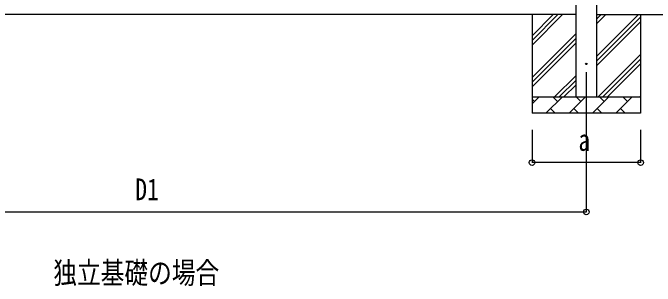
# Model space of a CAD drawing. Units: millimetres, scale not verified. Extents: x -16820 to 16820, y -11880 to 11880.
# Drawn here: x -12872 to -8967, y -6674 to -5013 of the extents above; entities that cross this region are included whole.
import ezdxf
from ezdxf.enums import TextEntityAlignment as Align

# ---------------------------------------------------------------- set-up
doc = ezdxf.new("R2010")
doc.units = ezdxf.units.MM
doc.header["$LTSCALE"] = 50
for name, color, linetype in [('0-2_USER1', 3, 'Continuous'), ('0-4_YKK_12', 2, 'Continuous'), ('0-5_YKK_13', 4, 'Continuous'), ('0-6_YKK_A1', 4, 'Continuous'), ('0-7_YKK_D', 6, 'Continuous')]:
    doc.layers.add(name, color=color, linetype=linetype)
doc.styles.add('ＭＳ ゴシック', font='')
doc.styles.get('ＭＳ ゴシック').set_extended_font_data('MS Gothic')

msp = doc.modelspace()

# ---------------------------------------------------------------- linework, layer by layer
at = {"layer": '0-4_YKK_12'}
msp.add_line((-9385.92, -5373), (-9385.92, -5873), dxfattribs=at)
at = {"layer": '0-5_YKK_13'}
msp.add_circle((-9385.92, -5323), 4.5, dxfattribs=at)
at = {"layer": '0-6_YKK_A1'}
for p, q in [((-9448.42, -5523), (-9448.42, -2723)), ((-9323.42, -2723), (-9323.42, -5523)), ((-9448.42, -5023), (-14596.42, -5023)), ((-9715.92, -5023), (-9715.92, -5623)), ((-9715.92, -5208.05), (-9530.87, -5023)), ((-9715.92, -5179.77), (-9559.15, -5023)), ((-9715.92, -5151.48), (-9587.44, -5023)), ((-9323.42, -5023), (-8553.42, -5023)), ((-9323.42, -5278.1), (-9068.32, -5023)), ((-9323.42, -5080.11), (-9266.31, -5023)), ((-9323.42, -5051.82), (-9294.6, -5023)), ((-9055.92, -5023), (-9055.92, -5623)), ((-9323.42, -5306.38), (-9055.92, -5038.88)), ((-9323.42, -5334.67), (-9055.92, -5067.17)), ((-9715.92, -5406.04), (-9448.42, -5138.54)), ((-9715.92, -5434.32), (-9448.42, -5166.82)), ((-9715.92, -5462.61), (-9448.42, -5195.11)), ((-9313.76, -5523), (-9055.92, -5265.16)), ((-9285.48, -5523), (-9055.92, -5293.44)), ((-9257.19, -5523), (-9055.92, -5321.73)), ((-9578.32, -5523), (-9448.42, -5393.1)), ((-9550.04, -5523), (-9448.42, -5421.38)), ((-9521.75, -5523), (-9448.42, -5449.67)), ((-9715.92, -5523), (-9055.92, -5523)), ((-9715.92, -5565.89), (-9673.03, -5523)), ((-9701.58, -5551.55), (-9715.92, -5537.21)), ((-9631.61, -5623), (-9531.61, -5523)), ((-9560.16, -5551.55), (-9588.71, -5523)), ((-9490.18, -5623), (-9390.18, -5523)), ((-9418.74, -5551.55), (-9447.29, -5523)), ((-9348.76, -5623), (-9248.76, -5523)), ((-9277.32, -5551.55), (-9305.87, -5523)), ((-9207.34, -5623), (-9107.34, -5523)), ((-9135.9, -5551.55), (-9164.45, -5523)), ((-9059.21, -5523), (-9055.92, -5519.72)), ((-9603.05, -5594.45), (-9574.5, -5623)), ((-9461.63, -5594.45), (-9433.08, -5623)), ((-9320.21, -5594.45), (-9291.66, -5623)), ((-9178.79, -5594.45), (-9150.24, -5623)), ((-9055.92, -5623), (-9715.92, -5623))]:
    msp.add_line(p, q, dxfattribs=at)
at = {"layer": '0-7_YKK_D'}
for p, q in [((-9715.92, -5723), (-9715.92, -5924)), ((-9385.92, -5723), (-9385.92, -6224)), ((-9055.92, -5723), (-9055.92, -5924)), ((-9055.92, -5923), (-9715.92, -5923)), ((-14658.92, -6223), (-9385.92, -6223))]:
    msp.add_line(p, q, dxfattribs=at)
for centre in [(-9715.92, -5923), (-9055.92, -5923), (-9385.92, -6223)]:
    msp.add_circle(centre, 17, dxfattribs=at)

# ---------------------------------------------------------------- texts
at = {"layer": '0-2_USER1', "style": 'ＭＳ ゴシック', "width": 0.8}
msp.add_text('独立基礎の場合', height=132, dxfattribs=at).set_placement((-12625.89, -6698.5), align=Align.BOTTOM_LEFT)
at = {"layer": '0-7_YKK_D', "style": 'ＭＳ ゴシック', "width": 0.8}
for s, p in [('a', (-9433.92, -5891)), ('D1', (-12128.02, -6191))]:
    msp.add_text(s, height=132, dxfattribs=at).set_placement(p, align=Align.BOTTOM_LEFT)

doc.saveas('drawing.dxf')
